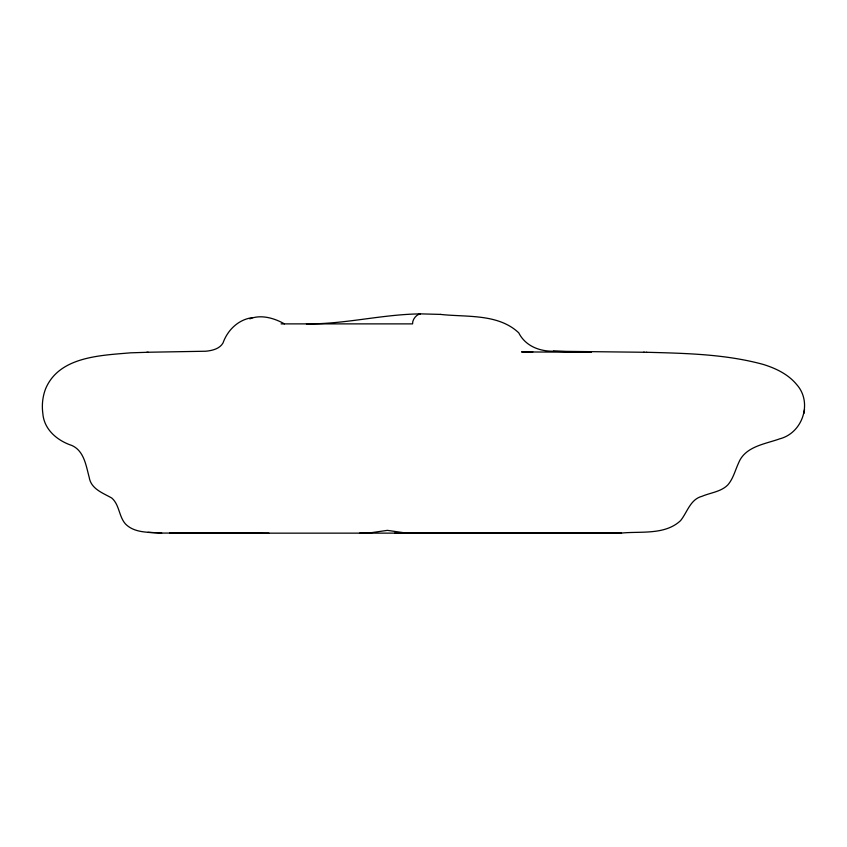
<?xml version="1.0" encoding="UTF-8"?>
<svg xmlns="http://www.w3.org/2000/svg" width="847" height="847" viewBox="0 0 847 847"><rect width="100%" height="100%" fill="white"/><g stroke="black" fill="none" stroke-linecap="round" stroke-linejoin="round"><path stroke-width="1.27" d="M621.402 533.07C640.84 531.133 664.98 535.272 680.575 520.619C687.341 512.255 690.241 499.338 702.015 496.3C710.559 492.658 720.818 491.874 727.689 485.056C733.227 478.82 735.101 470.434 738.552 463.055C745.064 446.38 765.095 444.114 779.706 438.841C802.829 432.933 812.728 402.399 796.699 384.58C788.218 374.215 775.683 368.265 763.126 364.39C725.212 354.078 685.551 353.326 646.505 352.267M803.909 413.452L804.523 409.503M249.823 318.853C260.918 314.216 274.364 318.123 284.433 323.882M252.565 317.604C238.483 319.435 227.684 329.885 223.015 342.95C219.606 349.028 211.835 350.616 205.821 351.23L146.775 352.267M306.445 323.882C344.57 324.295 381.849 314.406 419.858 313.898M415.835 533.176L447.195 533.07M394.586 533.176L621.507 533.07L223.11 533.176M407.312 533.176L539.338 533.07M418.926 313.824L440.535 314.406M281.098 323.882L412.574 323.882C412.298 319.065 417.02 314.142 420.101 314.089M644.366 352.267L553.504 351.23L575.208 351.928M532.837 351.928L521.561 351.928L591.471 352.267L577.008 352.267M148.257 352.267L130.502 352.828C100.761 355.465 59.301 356.386 45.653 388.667C42.604 396.512 41.694 405.12 42.837 413.452C44.023 429.567 57.321 440.652 71.794 445.448C84.16 450.89 86.055 465.808 89.179 477.263C91 489.026 102.815 492.922 111.783 498.047C119.459 504.696 118.813 516.331 125.356 523.838C134.631 533.472 149.548 532.075 161.703 533.07L147.929 532.35M643.519 352.267L646.653 352.267M161.533 533.07L204.974 533.07M218.727 533.07L233.041 533.176M236.239 533.07L230.056 533.07L255.921 533.176M359.488 533.176L370.012 532.879L387.418 530.36L404.57 532.837L412.288 533.176M169.58 533.07L254.524 533.176M171.92 533.07L262.39 533.176L199.701 533.07M180.242 533.07L268.901 533.176M202.909 533.07L231.771 533.176M206.001 533.07L231.94 533.176M208.965 533.07L232.163 533.176M214.323 533.07L232.565 533.176M216.652 533.07L232.904 533.176M440.504 314.406C466.517 317.297 498.142 313.39 518.735 332.818C525.436 346.084 539.539 351.42 553.599 351.23"/></g></svg>
